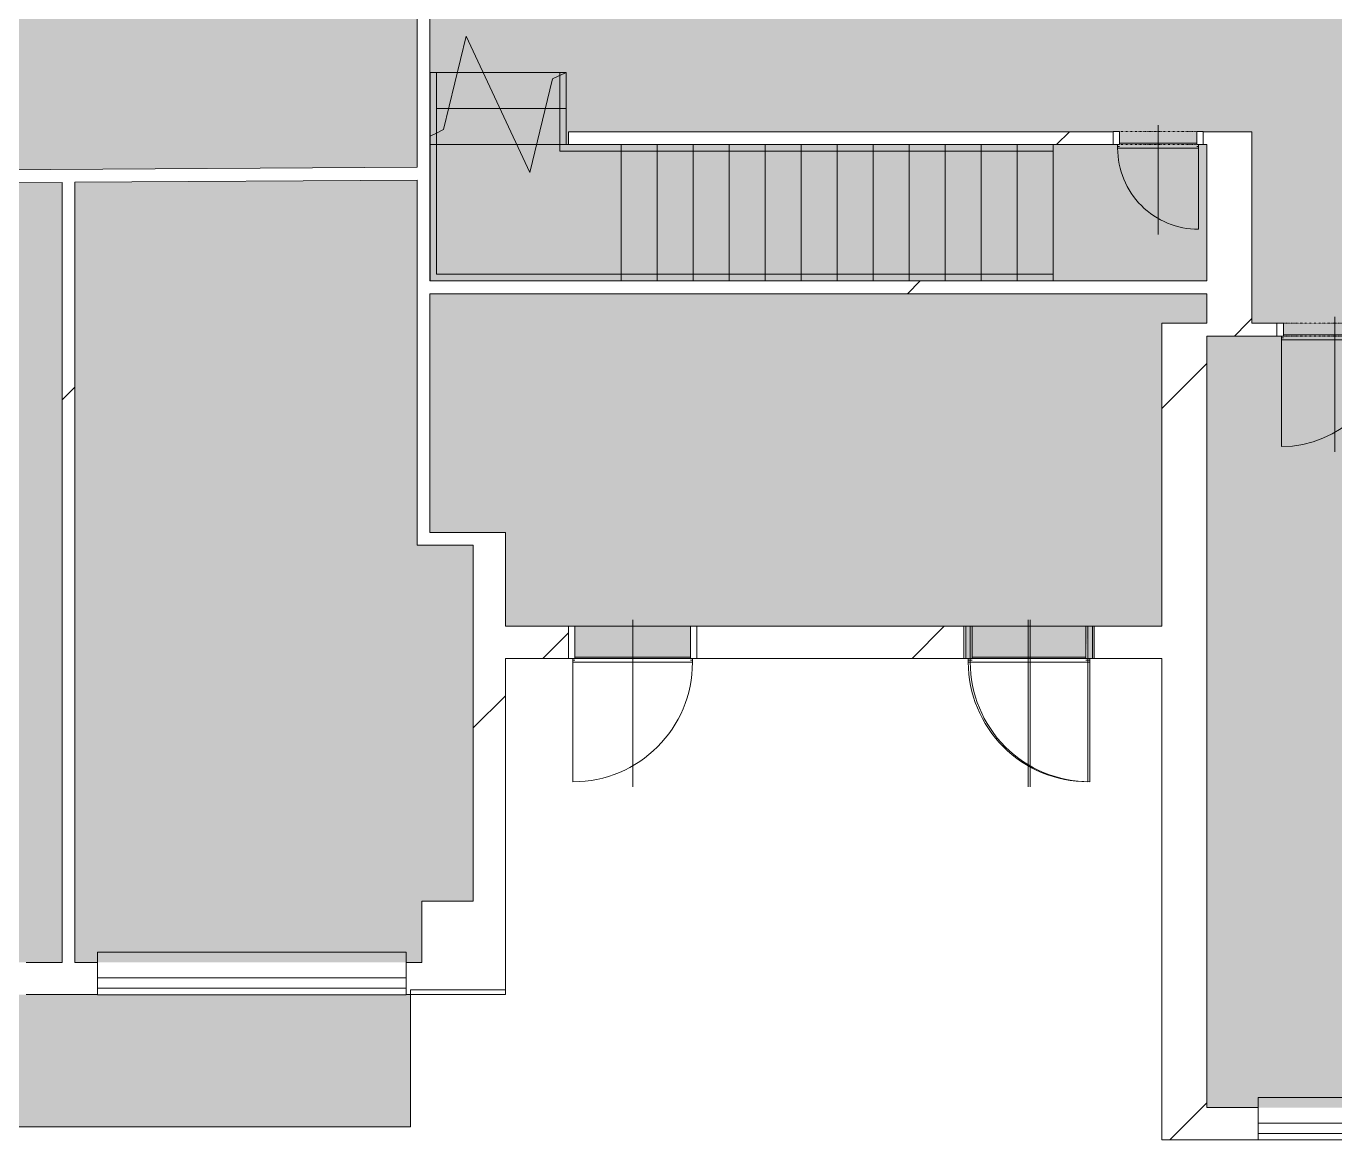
# Model space of a CAD drawing. Header units: millimetres. Extents: x -19993 to 479964, y -45352 to 20466.
# Drawn here: x 325771 to 335948, y -29064 to -20402 of the extents above; entities that cross this region are included whole.
import ezdxf

# ---------------------------------------------------------------- set-up
doc = ezdxf.new("R2010")
doc.units = ezdxf.units.MM
doc.linetypes.add('Čerchovaná se dvěma tečkami', pattern=[2.59, 1, -0.53, 0, -0.53, 0, -0.53])
for name, color, linetype, lineweight in [('A-DETL-GENF', 92, 'Continuous', 9), ('A-DETL-THIN', 151, 'Continuous', 9), ('A-DOOR', 31, 'Continuous', 9), ('A-DOOR-FRAM', 31, 'Continuous', 9), ('A-FLOR-HRAL', 11, 'Continuous', 9), ('A-GENM', 13, 'Continuous', 9), ('A-GLAZ', 151, 'Continuous', 9), ('A-WALL', 113, 'Continuous', 9), ('A-WALL-PATT', 111, 'Continuous', 25), ('S-STRS', 31, 'Continuous', 9), ('S-STRS-MBND', 31, 'Continuous', 9)]:
    doc.layers.add(name, color=color, linetype=linetype, lineweight=lineweight)
pattern_1 = [(45, (312002, 0), (-7184.2, 7184.2), []), (45, (314875, -3e-12), (-7184.2, 7184.2), []), (45, (320623, -7e-12), (-4310.5, 10058), [4064, -2032, 67.06, -1964.94])]

# ---------------------------------------------------------------- blocks, each defined once
blk = doc.blocks.new('OKNO_2k_nadsvetlik - OKNO_2k_nadsvetlik 2400 x 1750-1972492-Mapka _ závislý 16')
at = {"layer": 'A-GLAZ'}
for p, q in [((-1200, 126), (1200, 126)), ((-1200, 75), (-1200, 126)), ((1200, 126), (1200, 75)), ((1200, 75), (-1200, 75)), ((-1200, 75), (1200, 75)), ((-1200, -5), (-1200, 75)), ((1200, 75), (1200, -5)), ((1200, -5), (-1200, -5))]:
    blk.add_line(p, q, dxfattribs=at)
blk = doc.blocks.new('parapet s nosem_vnitní - parapet s nosem_vnitní-1280305-Mapka _ závislý 16')
at = {"layer": 'A-GENM'}
for p, q in [((-1200, -190), (-1200, 0)), ((1200, 0), (1200, -190)), ((-1200, -190), (-1200, -200)), ((-1200, -200), (1200, -200)), ((-1200, -200), (1200, -200)), ((1200, -200), (1200, -190))]:
    blk.add_line(p, q, dxfattribs=at)
blk = doc.blocks.new('OKNO_2k_nadsvetlik - OKNO_2k_nadsvetlik 2400 x 1800-2039437-Mapka _ závislý 16')
at = {"layer": 'A-GLAZ'}
for p, q in [((-1200, 126), (1200, 126)), ((-1200, 75), (-1200, 126)), ((1200, 126), (1200, 75)), ((1200, 75), (-1200, 75)), ((-1200, 75), (1200, 75)), ((-1200, -5), (-1200, 75)), ((1200, 75), (1200, -5)), ((1200, -5), (-1200, -5))]:
    blk.add_line(p, q, dxfattribs=at)
blk = doc.blocks.new('DVERE_1k_oblozka - DD03_01_800x1970_koupelna-1549492-Mapka _ závislý 16')
at = {"layer": 'A-DOOR'}
for p, q in [((0, 103), (0, -947)), ((-450, 53), (-400, 53)), ((-450, -47), (-450, 53)), ((-400, 53), (-400, -47)), ((400, 53), (450, 53)), ((400, -47), (400, 53)), ((450, 53), (450, -47)), ((-400, -47), (-450, -47)), ((-415, -47), (-415, -907)), ((-415, -62), (-400, -62)), ((-415, -77), (-415, -62)), ((415, -77), (-415, -77)), ((-400, -37), (400, -37)), ((305, -77), (-305, -77)), ((450, -47), (400, -47)), ((400, -62), (415, -62)), ((415, -77), (415, -47)), ((415, -62), (415, -77))]:
    blk.add_line(p, q, dxfattribs=at)
at = {"layer": 'A-DOOR', "linetype": 'Čerchovaná se dvěma tečkami'}
for p, q in [((-400, 53), (400, 53)), ((-400, -47), (400, -47))]:
    blk.add_line(p, q, dxfattribs=at)
at = {"layer": 'A-DOOR'}
blk.add_arc((-415, -77), 830, 270, 0, dxfattribs=at)
at = {"layer": 'A-DOOR-FRAM'}
for p, q in [((-450, 53), (-400, 53)), ((-400, 53), (-400, -47)), ((400, -47), (400, 53)), ((450, 53), (400, 53)), ((-400, -47), (-450, -47)), ((400, -47), (450, -47))]:
    blk.add_line(p, q, dxfattribs=at)
blk = doc.blocks.new('DVERE_1k_oblozka - DD03_01_600x1970_koupelna-1549500-Mapka _ závislý 16')
at = {"layer": 'A-DOOR'}
for p, q in [((0, -103), (0, 747)), ((-315, 47), (-315, 707)), ((-300, 47), (-350, 47)), ((-350, 47), (-350, -53)), ((315, 77), (-315, 77)), ((-315, 77), (-315, 62)), ((-315, 62), (-300, 62)), ((-300, -53), (-300, 47)), ((-300, 37), (300, 37)), ((205, 77), (-205, 77)), ((300, 62), (315, 62)), ((350, 47), (300, 47)), ((300, 47), (300, -53)), ((315, 62), (315, 77)), ((315, 77), (315, 47)), ((350, -53), (350, 47)), ((-350, -53), (-300, -53)), ((300, -53), (350, -53))]:
    blk.add_line(p, q, dxfattribs=at)
at = {"layer": 'A-DOOR', "linetype": 'Čerchovaná se dvěma tečkami'}
for p, q in [((-300, 47), (300, 47)), ((-300, -53), (300, -53))]:
    blk.add_line(p, q, dxfattribs=at)
at = {"layer": 'A-DOOR'}
blk.add_arc((-315, 77), 630, 360, 90, dxfattribs=at)
at = {"layer": 'A-DOOR-FRAM'}
for p, q in [((-300, 47), (-350, 47)), ((-300, -53), (-300, 47)), ((300, 47), (300, -53)), ((300, 47), (350, 47)), ((-350, -53), (-300, -53)), ((350, -53), (300, -53))]:
    blk.add_line(p, q, dxfattribs=at)
blk = doc.blocks.new('DVERE_1k_oblozka - DD03_01_900x1970-1570596-Mapka _ závislý 16')
at = {"layer": 'A-DOOR'}
for p, q in [((-500, 128), (-450, 128)), ((-500, -122), (-500, 128)), ((-450, 128), (-450, -122)), ((0, 178), (0, -1122)), ((450, 128), (500, 128)), ((450, -122), (450, 128)), ((500, 128), (500, -122)), ((-450, -122), (-500, -122)), ((-465, -122), (-465, -1082)), ((-465, -137), (-450, -137)), ((-465, -152), (-465, -137)), ((465, -152), (-465, -152)), ((-450, -112), (450, -112)), ((355, -152), (-355, -152)), ((500, -122), (450, -122)), ((450, -137), (465, -137)), ((465, -152), (465, -122)), ((465, -137), (465, -152))]:
    blk.add_line(p, q, dxfattribs=at)
at = {"layer": 'A-DOOR', "linetype": 'Čerchovaná se dvěma tečkami'}
for p, q in [((-450, 128), (450, 128)), ((-450, -122), (450, -122))]:
    blk.add_line(p, q, dxfattribs=at)
at = {"layer": 'A-DOOR'}
blk.add_arc((-465, -152), 930, 270, 0, dxfattribs=at)
at = {"layer": 'A-DOOR-FRAM'}
for p, q in [((-500, 128), (-450, 128)), ((-450, 128), (-450, -122)), ((450, -122), (450, 128)), ((500, 128), (450, 128)), ((-450, -122), (-500, -122)), ((450, -122), (500, -122))]:
    blk.add_line(p, q, dxfattribs=at)
blk = doc.blocks.new('DVERE_1k_oblozka - DD03_01_900x1970-1570682-Mapka _ závislý 16')
at = {"layer": 'A-DOOR'}
h = blk.add_hatch(color=41, dxfattribs=at)
h.paths.add_polyline_path([(-500, 122), (-500, -128), (-450, -128), (-450, 122)])
h.paths.add_polyline_path([(450, 122), (450, -128), (500, -128), (500, 122)])
at = {"layer": 'A-DOOR', "color": 41}
for p, q in [((0, -178), (0, 1122)), ((-465, 122), (-465, 1082)), ((-450, 122), (-500, 122)), ((-500, 122), (-500, -128)), ((-450, -128), (-450, 122)), ((355, 152), (-355, 152)), ((500, 122), (450, 122)), ((450, 122), (450, -128)), ((465, 152), (465, 122)), ((500, -128), (500, 122)), ((-500, -128), (-450, -128)), ((450, -128), (500, -128))]:
    blk.add_line(p, q, dxfattribs=at)
at = {"layer": 'A-DOOR', "color": 40}
for p, q in [((465, 152), (-465, 152)), ((-465, 152), (-465, 137)), ((-465, 137), (-450, 137)), ((-437, 112), (450, 112)), ((450, 137), (465, 137)), ((465, 137), (465, 152))]:
    blk.add_line(p, q, dxfattribs=at)
at = {"layer": 'A-DOOR', "color": 41, "linetype": 'Čerchovaná se dvěma tečkami'}
for p, q in [((-450, 122), (450, 122)), ((-450, -128), (450, -128))]:
    blk.add_line(p, q, dxfattribs=at)
at = {"layer": 'A-DOOR', "color": 41}
blk.add_arc((-465, 152), 930, 360, 90, dxfattribs=at)
at = {"layer": 'A-DOOR-FRAM', "color": 40}
for p, q in [((-450, 122), (-500, 122)), ((-450, -128), (-450, 122)), ((450, 122), (450, -128)), ((450, 122), (500, 122)), ((-500, -128), (-450, -128)), ((500, -128), (450, -128))]:
    blk.add_line(p, q, dxfattribs=at)
blk = doc.blocks.new('Typ horního madla - Horní madlo_Vnitřní_-1833894-Mapka _ závislý 16')
at = {"layer": 'A-FLOR-HRAL'}
for p, q in [((16960, -20763), (16910, -20763)), ((16910, -20763), (16910, -21257)), ((16960, -20763), (16960, -21233)), ((16910, -21257), (16960, -21233)), ((16910, -21257), (16910, -21323)), ((16960, -21233), (16960, -21323)), ((16910, -21323), (16910, -22382)), ((16960, -21323), (16960, -22332)), ((16910, -22382), (18116, -22382)), ((16960, -22332), (18116, -22332)), ((18116, -22332), (21756, -22332)), ((18116, -22382), (21756, -22382)), ((21756, -22332), (21756, -22382))]:
    blk.add_line(p, q, dxfattribs=at)
blk = doc.blocks.new('Typ horního madla - Horní madlo_Vnitřní_-1833909-Mapka _ závislý 16')
at = {"layer": 'A-FLOR-HRAL'}
for p, q in [((17969, -20763), (17919, -20763)), ((17919, -20786), (17969, -20763)), ((17919, -20763), (17919, -20786)), ((17919, -20786), (17919, -21248)), ((17969, -20763), (17969, -21248)), ((17969, -20763), (17969, -20763)), ((17919, -21248), (17919, -21373)), ((17969, -21248), (17969, -21323)), ((17969, -21323), (18116, -21323)), ((18116, -21323), (21756, -21323)), ((21756, -21323), (21756, -21373)), ((17919, -21373), (18116, -21373)), ((18116, -21373), (21756, -21373))]:
    blk.add_line(p, q, dxfattribs=at)
blk = doc.blocks.new('DVERE_1k_oblozka - DD03_01_900x1970-V146-Mapka _ závislý 16')
at = {"layer": 'A-DOOR'}
for p, q in [((0, -178), (0, 1122)), ((-465, 122), (-465, 1082)), ((-450, 122), (-500, 122)), ((-500, 122), (-500, -128)), ((465, 152), (-465, 152)), ((-465, 152), (-465, 137)), ((-465, 137), (-450, 137)), ((-450, -128), (-450, 122)), ((-450, 112), (437, 112)), ((355, 152), (-355, 152)), ((450, 137), (465, 137)), ((500, 122), (450, 122)), ((450, 122), (450, -128)), ((465, 137), (465, 152)), ((465, 152), (465, 122)), ((500, -128), (500, 122)), ((-500, -128), (-450, -128)), ((450, -128), (500, -128))]:
    blk.add_line(p, q, dxfattribs=at)
at = {"layer": 'A-DOOR', "linetype": 'Čerchovaná se dvěma tečkami'}
for p, q in [((-450, 122), (450, 122)), ((-450, -128), (450, -128))]:
    blk.add_line(p, q, dxfattribs=at)
at = {"layer": 'A-DOOR'}
blk.add_arc((-465, 152), 930, 360, 90, dxfattribs=at)
at = {"layer": 'A-DOOR-FRAM'}
for p, q in [((-450, 122), (-500, 122)), ((-450, -128), (-450, 122)), ((450, 122), (450, -128)), ((450, 122), (500, 122)), ((-500, -128), (-450, -128)), ((500, -128), (450, -128))]:
    blk.add_line(p, q, dxfattribs=at)

msp = doc.modelspace()

# ---------------------------------------------------------------- hatches: boundary and pattern name
at = {"layer": 'A-DETL-GENF'}
h = msp.add_hatch(color=1, dxfattribs=at)
h.paths.add_polyline_path([(310716, -28962), (310716, -27934), (310546, -27934), (310546, -28962)])
h.paths.add_polyline_path([(327333, -28962), (328761, -28962), (328761, -27934), (323371, -27934), (323371, -28962)])
h.paths.add_polyline_path([(310966, -28962), (323071, -28962), (323071, -27934), (316811, -27934), (316811, -27116), (316951, -27116), (316951, -26158), (310796, -26158), (310796, -27300), (311251, -27300), (311251, -27934), (310966, -27934), (310966, -28938)])
h.paths.add_polyline_path([(357044, -17206), (357044, -17201), (356744, -17206)])
h.paths.add_polyline_path([(354356, -17206), (354356, -17521), (354036, -17521), (354036, -17206)])
h.paths.add_polyline_path([(351481, -10581), (351481, -10577), (351081, -10577)])
h.paths.add_polyline_path([(343745, -28813), (343762, -24293), (343845, -24293), (343845, -28813), (346845, -28813), (346845, -28278), (346945, -28278), (346945, -27407), (346820, -27407), (346820, -22813), (344765, -22813), (344765, -22713), (345793, -22713), (345793, -22545), (346018, -22545), (346018, -22713), (346820, -22713), (346820, -22382), (347474, -22382), (347474, -22532), (346945, -22532), (346945, -27157), (350130, -27157), (350130, -22532), (348274, -22532), (348274, -22382), (348694, -22382), (348694, -20532), (348250, -20532), (348250, -20432), (353265, -20432), (353265, -19232), (352905, -19232), (352905, -19132), (353515, -19132), (353515, -19580), (355655, -19580), (355655, -19830), (356455, -19830), (356455, -19580), (358595, -19580), (358595, -19830), (359495, -19830), (359495, -19580), (360739, -19580), (360739, -17452), (360361, -17456), (360358, -17206), (359791, -17206), (359791, -17501), (359491, -17501), (359491, -17206), (357044, -17206), (357044, -17501), (356744, -17501), (356744, -17206), (353470, -17206), (353470, -17957), (351639, -17957), (351639, -17270), (350501, -17270), (350501, -17945), (350401, -17945), (350401, -17170), (350931, -17170), (350931, -13702), (351081, -13702), (351081, -16586), (351481, -16586), (351481, -16956), (352793, -16956), (352732, -12682), (351851, -12686), (351851, -12587), (352751, -12582), (352732, -10573), (351481, -10584), (351481, -10977), (351081, -10977), (351081, -12590), (351251, -12591), (351251, -12689), (351081, -12691), (351081, -12902), (350931, -12902), (350931, -12691), (350542, -12691), (350542, -12593), (350931, -12590), (350931, -10585), (350761, -10577), (350760, -10406), (350710, -10392), (350709, -10372), (349060, -10372), (349060, -10418), (349010, -10418), (349011, -10598), (348580, -10622), (348612, -12602), (349066, -12600), (349066, -12700), (348612, -12702), (348682, -17272), (347217, -17272), (347217, -17972), (346807, -17972), (346807, -17272), (346717, -17272), (346717, -17172), (348581, -17172), (348480, -10602), (345489, -10622), (345489, -11022), (345089, -11022), (345089, -16631), (345509, -16631), (345509, -17172), (345917, -17172), (345917, -17272), (345837, -17272), (345837, -20887), (343956, -20879), (343957, -20729), (345737, -20729), (345737, -17272), (345089, -17272), (345089, -17585), (341272, -17585), (341272, -20719), (343057, -20725), (343056, -20876), (340065, -20864), (340066, -20714), (341172, -20714), (341172, -17585), (337948, -17585), (337948, -20705), (339166, -20710), (339165, -20860), (337648, -20854), (337648, -20036), (337015, -20036), (337015, -20245), (336735, -20236), (336739, -20136), (336915, -20136), (336915, -19936), (337848, -19936), (337848, -17585), (335312, -17585), (335312, -18746), (335794, -18746), (335758, -20102), (335939, -20108), (335936, -20208), (335259, -20184), (335295, -18846), (335028, -18846), (335028, -18746), (335212, -18746), (335212, -16830), (333502, -16830), (333502, -18186), (334133, -18186), (334133, -18746), (334428, -18746), (334428, -18846), (334133, -18846), (334133, -19546), (331531, -19546), (331531, -15712), (331631, -15712), (331631, -16230), (332661, -16230), (332661, -15870), (332761, -15870), (332761, -16680), (334802, -16680), (334802, -15947), (333859, -15947), (333859, -15712), (333959, -15712), (333959, -15847), (334902, -15848), (334902, -16680), (335212, -16680), (335212, -15010), (333959, -15010), (333959, -15112), (333859, -15112), (333859, -15010), (331631, -15010), (331631, -15112), (331531, -15112), (331531, -14802), (331631, -14802), (331631, -14910), (333859, -14910), (333859, -14700), (333959, -14713), (333959, -14910), (335212, -14910), (335212, -13920), (333959, -13920), (333959, -14100), (333859, -14100), (333859, -13920), (331631, -13920), (331631, -14202), (331531, -14202), (331531, -11677), (330194, -11677), (330194, -18362), (330244, -18362), (330244, -19013), (329859, -19013), (329859, -18913), (330094, -18913), (330094, -18362), (330044, -18343), (330039, -16403), (329164, -16403), (329164, -16443), (328829, -16443), (328829, -18243), (328909, -18243), (328909, -18913), (329059, -18913), (329059, -19013), (328037, -19013), (328037, -18913), (328809, -18913), (328809, -18343), (328729, -18343), (328729, -16443), (325987, -16443), (325987, -18913), (327337, -18913), (327333, -19013), (325987, -19013), (325987, -19652), (324838, -19656), (324838, -19506), (325537, -19503), (325537, -19143), (325837, -19143), (325837, -16443), (323234, -16443), (323225, -16843), (322834, -16843), (322834, -16443), (321471, -16443), (321471, -19519), (324037, -19509), (324037, -19659), (320622, -19672), (320621, -19522), (321371, -19519), (321371, -16443), (317259, -16443), (317259, -19535), (319821, -19525), (319822, -19675), (317159, -19685), (317159, -16843), (316824, -16843), (316824, -16143), (318095, -16140), (318095, -15478), (318435, -15478), (318435, -9996), (318025, -9996), (318025, -9446), (318435, -9446), (318435, -6966), (318005, -6966), (318005, -6451), (318435, -6451), (318435, -3625), (317745, -3625), (317745, -3525), (318435, -3525), (318435, -887), (317902, -887), (317902, -432), (312450, -432), (312450, -872), (312015, -891), (312015, -6443), (312435, -6443), (312435, -6963), (312015, -6963), (312015, -9240), (316608, -9184), (316608, -5995), (316697, -5995), (316712, -10327), (316612, -10327), (316608, -9284), (312450, -9340), (312450, -9908), (312015, -9908), (312015, -14261), (316625, -14199), (316615, -11127), (316714, -11127), (316725, -14299), (315318, -14319), (315318, -14535), (315218, -14535), (315218, -14319), (311660, -14377), (311660, -15447), (311684, -15452), (311685, -15452), (312470, -15452), (312470, -16130), (314763, -16130), (314763, -15402), (315318, -15402), (315308, -20050), (315158, -20050), (315158, -16430), (311211, -16430), (311211, -16830), (310796, -16830), (310796, -21265), (315158, -21265), (315158, -20850), (315308, -20850), (315308, -21265), (315651, -21265), (315651, -21415), (314001, -21415), (314001, -21575), (313901, -21575), (313901, -21415), (311211, -21415), (311211, -21665), (310796, -21665), (310816, -25858), (313901, -25858), (313901, -22375), (314001, -22375), (314001, -25858), (317151, -25858), (317151, -21415), (316451, -21415), (316451, -21265), (317251, -21265), (317251, -21572), (318673, -21563), (318673, -21663), (317251, -21672), (317251, -27684), (320251, -27684), (320251, -21653), (319473, -21653), (319473, -21558), (321753, -21544), (321753, -21644), (320351, -21653), (320351, -27684), (323151, -27684), (323151, -24224), (323251, -24224), (323251, -27684), (326051, -27684), (326051, -21617), (323251, -21635), (323251, -23424), (323151, -23424), (323151, -21635), (322553, -21634), (322553, -21539), (322870, -21524), (322870, -21212), (323370, -21212), (323370, -21534), (328811, -21500), (328811, -20299), (328911, -20299), (328911, -22383), (334954, -22383), (334954, -21323), (334874, -21323), (334874, -21223), (335304, -21223), (335304, -22713), (335548, -22713), (335547, -22813), (334954, -22813), (334954, -28813), (338048, -28813), (338048, -22813), (336348, -22813), (336348, -22713), (339168, -22713), (339168, -22813), (338148, -22813), (338148, -28813), (340851, -28813), (340851, -28418), (341251, -28418), (341251, -28813), (341708, -28813)])
h.paths.add_polyline_path([(328580, -27684), (328848, -27684), (328848, -27207), (329248, -27207), (329248, -24439), (328811, -24439), (328811, -21600), (326151, -21617), (326151, -27684), (327333, -27684)])
h.paths.add_polyline_path([(351977, -27157), (353265, -27157), (353265, -22766), (352850, -22766), (352850, -22366), (353265, -22366), (353265, -20532), (348794, -20532), (348794, -22382), (350255, -22382), (350255, -27157)])
h.paths.add_polyline_path([(330038, -25319), (330938, -25319), (330938, -25069), (333128, -25069), (333128, -25319), (334013, -25319), (334028, -25069), (334604, -25069), (334604, -22713), (334954, -22713), (334954, -22483), (328911, -22483), (328911, -24339), (329498, -24339), (329498, -25069), (330038, -25069)])
h.paths.add_polyline_path([(343762, -23493), (343745, -23493), (343745, -22813), (342545, -22813), (342545, -23463), (342445, -23463), (342445, -22813), (342395, -22813), (342395, -22713), (343965, -22713), (343965, -22813), (343845, -22813), (343845, -23493)])
h.paths.add_polyline_path([(340018, -22813), (339968, -22813), (339968, -22713), (340781, -22713), (340781, -22363), (341281, -22363), (341281, -22713), (341595, -22713), (341595, -22813), (340781, -22813)])
h.paths.add_polyline_path([(334224, -21323), (329989, -21323), (329989, -21223), (334274, -21223), (334274, -21323)])
h.paths.add_polyline_path([(335658, -20098), (335692, -18846), (335395, -18846), (335362, -20088), (335547, -20094)])
h.paths.add_polyline_path([(334006, -19446), (334033, -19446), (334033, -18286), (332833, -18286), (332833, -18686), (332733, -18686), (332733, -18286), (331631, -18286), (331631, -19446), (332733, -19446), (332733, -19286), (332833, -19286), (332833, -19446)])
h.paths.add_polyline_path([(351438, -19232), (348610, -19232), (348610, -19132), (352105, -19132), (352105, -19232), (351739, -19232)])
h.paths.add_polyline_path([(332833, -18186), (333202, -18186), (333202, -16780), (332661, -16780), (332661, -16330), (331631, -16330), (331631, -18186), (332733, -18186)])
h.paths.add_polyline_path([(351977, -17857), (353370, -17857), (353370, -17206), (351739, -17206), (351739, -17857)])
h.paths.add_polyline_path([(335627, -17335), (335627, -4241), (335562, -4241), (335547, -11623), (335462, -11606), (335212, -11606), (335212, -11479), (332829, -11479), (332829, -11379), (335212, -11379), (335212, -10846), (335166, -10846), (335166, -10446), (335212, -10446), (335212, -4241), (328805, -4241), (328805, -16143), (329164, -16143), (329164, -16253), (330044, -16253), (330044, -11527), (331531, -11527), (331531, -11379), (332029, -11379), (332029, -11479), (331631, -11479), (331631, -13770), (335212, -13770), (335212, -12506), (335547, -12485), (335562, -12481), (335562, -17335)])
h.paths.add_polyline_path([(359791, -17206), (359791, -17201), (359491, -17206)])
h.paths.add_polyline_path([(360089, -16956), (360089, -16584), (360489, -16584), (360489, -10920), (360089, -10920), (360089, -10523), (354502, -10565), (354502, -11196), (354408, -11196), (354405, -10952), (354085, -10952), (354082, -10564), (353931, -10565), (353930, -10385), (352830, -10392), (352817, -10933), (352835, -10918), (352862, -13547), (354429, -13507), (354429, -11997), (354515, -11997), (354514, -13605), (352862, -13647), (352893, -16956), (354114, -16956), (354114, -16556), (354514, -16556), (354530, -16956), (359791, -16956)])
h.paths.add_polyline_path([(315218, -15385), (315218, -15335), (315318, -15335), (315308, -15385), (315218, -15385)])
h.paths.add_polyline_path([(316595, -5195), (316589, -3525), (316945, -3525), (316945, -3625), (316690, -3625), (316690, -5195)])
at = {"layer": 'A-WALL-PATT', "lineweight": 9}
h = msp.add_hatch(dxfattribs=at)
h.set_pattern_fill('FP_108', color=256, angle=45, style=0, pattern_type=2)
h.set_pattern_definition(pattern_1)
h.paths.add_polyline_path([(328911, -24439), (328911, -20299), (328811, -20299), (328811, -24439)])
h = msp.add_hatch(dxfattribs=at)
h.set_pattern_fill('FP_108', color=256, angle=45, style=0, pattern_type=2)
h.set_pattern_definition(pattern_1)
h.paths.add_polyline_path([(334924, -21323), (335304, -21323), (335304, -21223), (334924, -21223)])
h.paths.add_polyline_path([(334224, -21323), (334224, -21223), (329989, -21223), (329989, -21323), (331440, -21323)])
h = msp.add_hatch(dxfattribs=at)
h.set_pattern_fill('FP_108', color=256, angle=45, style=0, pattern_type=2)
h.set_pattern_definition(pattern_1)
h.paths.add_polyline_path([(334954, -22713), (335304, -22713), (335304, -21323), (334954, -21323), (334954, -22483)])
h = msp.add_hatch(dxfattribs=at)
h.set_pattern_fill('FP_116', color=256, angle=45, style=0, pattern_type=2)
h.set_pattern_definition([(45.356, (312002, 0), (-7228.7, 7139.4), []), (45.356, (314875, 18), (-7228.7, 7139.4), []), (45.356, (320623, 54), (-4373, 10031), [4064, -2032, 67, -1965])])
h.paths.add_polyline_path([(317251, -21672), (318623, -21663), (318623, -21563), (317251, -21572), (317251, -21663)])
h.paths.add_polyline_path([(319523, -21658), (321703, -21644), (321703, -21544), (319523, -21558), (319523, -21653)])
h.paths.add_polyline_path([(322603, -21638), (328811, -21600), (328811, -21500), (323370, -21534), (323370, -21562), (322870, -21562), (322870, -21537), (322603, -21538), (322603, -21562)])
h = msp.add_hatch(dxfattribs=at)
h.set_pattern_fill('FP_108', color=256, angle=45, style=0, pattern_type=2)
h.set_pattern_definition(pattern_1)
h.paths.add_polyline_path([(326051, -27684), (326151, -27684), (326151, -21616), (326051, -21617), (326051, -26064)])
h = msp.add_hatch(dxfattribs=at)
h.set_pattern_fill('FP_108', color=256, angle=45, style=0, pattern_type=2)
h.set_pattern_definition(pattern_1)
h.paths.add_polyline_path([(334954, -22483), (334954, -22383), (328911, -22383), (328911, -22483), (331440, -22483)])
h = msp.add_hatch(dxfattribs=at)
h.set_pattern_fill('FP_108', color=256, angle=45, style=0, pattern_type=2)
h.set_pattern_definition(pattern_1)
h.paths.add_polyline_path([(334604, -29063), (334954, -29063), (334954, -22713), (334604, -22713), (334604, -28813)])
h = msp.add_hatch(dxfattribs=at)
h.set_pattern_fill('FP_108', color=256, angle=45, style=0, pattern_type=2)
h.set_pattern_definition(pattern_1)
h.paths.add_polyline_path([(343915, -22813), (343915, -22713), (342445, -22713), (342445, -22813), (343845, -22813)])
h.paths.add_polyline_path([(335498, -22813), (335498, -22713), (334954, -22713), (334954, -22813), (335304, -22813)])
h.paths.add_polyline_path([(336398, -22813), (339118, -22813), (339118, -22713), (336398, -22713)])
h.paths.add_polyline_path([(345793, -22813), (346820, -22813), (346820, -22713), (344815, -22713), (344815, -22813)])
h.paths.add_polyline_path([(341545, -22813), (341545, -22713), (340018, -22713), (340018, -22813)])
h = msp.add_hatch(dxfattribs=at)
h.set_pattern_fill('FP_109', color=256, angle=45, style=0, pattern_type=2)
h.set_pattern_definition(pattern_1)
h.paths.add_polyline_path([(328911, -24339), (328911, -24439), (329248, -24439), (329248, -24339)])
h = msp.add_hatch(dxfattribs=at)
h.set_pattern_fill('FP_108', color=256, angle=45, style=0, pattern_type=2)
h.set_pattern_definition(pattern_1)
h.paths.add_polyline_path([(329498, -27684), (329498, -24339), (329248, -24339), (329248, -27684)])
h = msp.add_hatch(dxfattribs=at)
h.set_pattern_fill('FP_108', color=256, angle=45, style=0, pattern_type=2)
h.set_pattern_definition(pattern_1)
h.paths.add_polyline_path([(334078, -25319), (334604, -25319), (334604, -25069), (334078, -25069)])
h.paths.add_polyline_path([(329498, -25319), (329988, -25319), (329988, -25069), (329498, -25069)])
h.paths.add_polyline_path([(331440, -25319), (333063, -25319), (333063, -25069), (330988, -25069), (330988, -25319)])
h = msp.add_hatch(dxfattribs=at)
h.set_pattern_fill('FP_108', color=256, angle=45, style=0, pattern_type=2)
h.set_pattern_definition(pattern_1)
h.paths.add_polyline_path([(328848, -27684), (329248, -27684), (329248, -27207), (328848, -27207)])
h = msp.add_hatch(dxfattribs=at)
h.set_pattern_fill('FP_108', color=256, angle=45, style=0, pattern_type=2)
h.set_pattern_definition(pattern_1)
h.paths.add_polyline_path([(317374, -27934), (317374, -27684), (317251, -27684), (317251, -27934)])
h.paths.add_polyline_path([(329498, -27934), (329498, -27684), (328726, -27684), (328726, -27934), (329248, -27934)])
h.paths.add_polyline_path([(320351, -27934), (320374, -27934), (320351, -27684), (319774, -27684), (319774, -27934), (320251, -27934)])
h.paths.add_polyline_path([(323225, -27934), (323371, -27934), (323371, -27684), (322774, -27684), (322774, -27934), (323151, -27934)])
h.paths.add_polyline_path([(326326, -27934), (326326, -27684), (325771, -27684), (325771, -27934), (326151, -27934)])
h = msp.add_hatch(dxfattribs=at)
h.set_pattern_fill('FP_108', color=256, angle=45, style=0, pattern_type=2)
h.set_pattern_definition(pattern_1)
h.paths.add_polyline_path([(335351, -29063), (335351, -28813), (334954, -28813), (334954, -29063)])
h.paths.add_polyline_path([(337751, -29063), (338341, -29063), (338341, -28813), (337751, -28813), (337751, -29013)])
h.paths.add_polyline_path([(346845, -29063), (346845, -28813), (346681, -28813), (346681, -29063)])
h.paths.add_polyline_path([(341251, -29063), (341281, -29063), (341281, -28813), (340741, -28813), (340741, -29063), (341005, -29063)])
h.paths.add_polyline_path([(343681, -29063), (344281, -29063), (344281, -28813), (343681, -28827), (343681, -29013)])

# ---------------------------------------------------------------- linework, layer by layer
at = {"layer": 'A-DETL-THIN'}
for p, q in [((329498, -27897), (329498, -25319)), ((329498, -25319), (334604, -25319)), ((334604, -25319), (334604, -29063)), ((328761, -28962), (328761, -27897)), ((328761, -27897), (329498, -27897)), ((310546, -28962), (328761, -28962)), ((334604, -29063), (347195, -29063))]:
    msp.add_line(p, q, dxfattribs=at)
at = {"layer": 'A-WALL'}
for p, q in [((328811, -20299), (328811, -21500)), ((328911, -21043), (328911, -20299)), ((328911, -22383), (328911, -21257)), ((334224, -21223), (329989, -21223)), ((329989, -21223), (329989, -21323)), ((335304, -21223), (334924, -21223)), ((335304, -22713), (335304, -21223)), ((329989, -21323), (334224, -21323)), ((334924, -21323), (334954, -21323)), ((334954, -21323), (334954, -22383)), ((328811, -21500), (323370, -21534)), ((323251, -21634), (326051, -21617)), ((326051, -21617), (326051, -27684)), ((326151, -21616), (328811, -21600)), ((326151, -27684), (326151, -21616)), ((328811, -21600), (328811, -24439)), ((334954, -22383), (328911, -22383)), ((328911, -24339), (328911, -22483)), ((328911, -22483), (334954, -22483)), ((334954, -22483), (334954, -22713)), ((334604, -22713), (334604, -25069)), ((334954, -22713), (334604, -22713)), ((335498, -22713), (335304, -22713)), ((334954, -22813), (335498, -22813)), ((334954, -28813), (334954, -22813)), ((329498, -24339), (328911, -24339)), ((329498, -25069), (329498, -24339)), ((328811, -24439), (329248, -24439)), ((329248, -24439), (329248, -27207)), ((329988, -25069), (329498, -25069)), ((330038, -25069), (330938, -25069)), ((333063, -25069), (330988, -25069)), ((333128, -25069), (334013, -25069)), ((334604, -25069), (334078, -25069)), ((329498, -27934), (329498, -25319)), ((329498, -25319), (329988, -25319)), ((330988, -25319), (333063, -25319)), ((334078, -25319), (334604, -25319)), ((334604, -25319), (334604, -29063)), ((329248, -27207), (328848, -27207)), ((328848, -27207), (328848, -27684)), ((326051, -27684), (325771, -27684)), ((326326, -27684), (326151, -27684)), ((328848, -27684), (328726, -27684)), ((325771, -27934), (326326, -27934)), ((328726, -27934), (329498, -27934)), ((335351, -28813), (334954, -28813)), ((334604, -29063), (335351, -29063))]:
    msp.add_line(p, q, dxfattribs=at)
at = {"layer": 'S-STRS'}
for p, q in [((329125, -20763), (328962, -20763)), ((329125, -20763), (328962, -20763)), ((329971, -20763), (329326, -20763)), ((329971, -20763), (329326, -20763)), ((328911, -21043), (328911, -21257)), ((329057, -21043), (328962, -21043)), ((329057, -21043), (328962, -21043)), ((329809, -21043), (329456, -21043)), ((329809, -21043), (329456, -21043)), ((329741, -21323), (329587, -21323)), ((329741, -21323), (329587, -21323))]:
    msp.add_line(p, q, dxfattribs=at)
at = {"layer": 'S-STRS-MBND'}
for p, q in [((329017, -21207), (329194, -20480)), ((329194, -20480), (329688, -21540)), ((329326, -20763), (329125, -20763)), ((329326, -20763), (329125, -20763)), ((329688, -21540), (329865, -20812)), ((329865, -20812), (329971, -20763)), ((329971, -20763), (329971, -21323)), ((329456, -21043), (329057, -21043)), ((329456, -21043), (329057, -21043)), ((329971, -21043), (329809, -21043)), ((329971, -21043), (329809, -21043)), ((328911, -21257), (328911, -21323)), ((328962, -21233), (329017, -21207)), ((328911, -21323), (328911, -22383)), ((329587, -21323), (328911, -21323)), ((329587, -21323), (328911, -21323)), ((329971, -21323), (329741, -21323)), ((329971, -21323), (329741, -21323)), ((330398, -21323), (329971, -21323)), ((330398, -21323), (330398, -22383)), ((330398, -21323), (333758, -21323)), ((330398, -21323), (330398, -22383)), ((330678, -21323), (330678, -22383)), ((330678, -21323), (330678, -22383)), ((330958, -21323), (330958, -22383)), ((330958, -21323), (330958, -22383)), ((331238, -21323), (331238, -22383)), ((331238, -21323), (331238, -22383)), ((331518, -21323), (331518, -22383)), ((331518, -21323), (331518, -22383)), ((331798, -21323), (331798, -22383)), ((331798, -21323), (331798, -22383)), ((332078, -21323), (332078, -22383)), ((332078, -21323), (332078, -22383)), ((332358, -21323), (332358, -22383)), ((332358, -21323), (332358, -22383)), ((332638, -21323), (332638, -22383)), ((332638, -21323), (332638, -22383)), ((332918, -21323), (332918, -22383)), ((332918, -21323), (332918, -22383)), ((333198, -21323), (333198, -22383)), ((333198, -21323), (333198, -22383)), ((333478, -21323), (333478, -22383)), ((333478, -21323), (333478, -22383)), ((333758, -21323), (333758, -22383)), ((328911, -22383), (330398, -22383)), ((330398, -22383), (333758, -22383))]:
    msp.add_line(p, q, dxfattribs=at)

# ---------------------------------------------------------------- block references
at = {"layer": 'A-DOOR', "rotation": 180}
for name, p in [('DVERE_1k_oblozka - DD03_01_600x1970_koupelna-1549500-Mapka _ závislý 16', (334574, -21275)), ('DVERE_1k_oblozka - DD03_01_900x1970-V146-Mapka _ závislý 16', (333563, -25197))]:
    msp.add_blockref(name, p, dxfattribs=at)
at = {"layer": 'A-DOOR'}
for name, p in [('DVERE_1k_oblozka - DD03_01_800x1970_koupelna-1549492-Mapka _ závislý 16', (335948, -22765)), ('DVERE_1k_oblozka - DD03_01_900x1970-1570596-Mapka _ závislý 16', (330488, -25197))]:
    msp.add_blockref(name, p, dxfattribs=at)
at = {"layer": 'A-DOOR', "color": 41, "rotation": 180}
msp.add_blockref('DVERE_1k_oblozka - DD03_01_900x1970-1570682-Mapka _ závislý 16', (333578, -25197), dxfattribs=at)
at = {"layer": 'A-FLOR-HRAL'}
for name in ['Typ horního madla - Horní madlo_Vnitřní_-1833894-Mapka _ závislý 16', 'Typ horního madla - Horní madlo_Vnitřní_-1833909-Mapka _ závislý 16']:
    msp.add_blockref(name, (312002, 0), dxfattribs=at)
at = {"layer": 'A-GENM', "rotation": 180}
for p in [(327526, -27804), (336551, -28933)]:
    msp.add_blockref('parapet s nosem_vnitní - parapet s nosem_vnitní-1280305-Mapka _ závislý 16', p, dxfattribs=at)
at = {"layer": 'A-GLAZ', "rotation": 180}
for name, p in [('OKNO_2k_nadsvetlik - OKNO_2k_nadsvetlik 2400 x 1800-2039437-Mapka _ závislý 16', (327526, -27809)), ('OKNO_2k_nadsvetlik - OKNO_2k_nadsvetlik 2400 x 1750-1972492-Mapka _ závislý 16', (336551, -28938))]:
    msp.add_blockref(name, p, dxfattribs=at)

doc.saveas('drawing.dxf')
